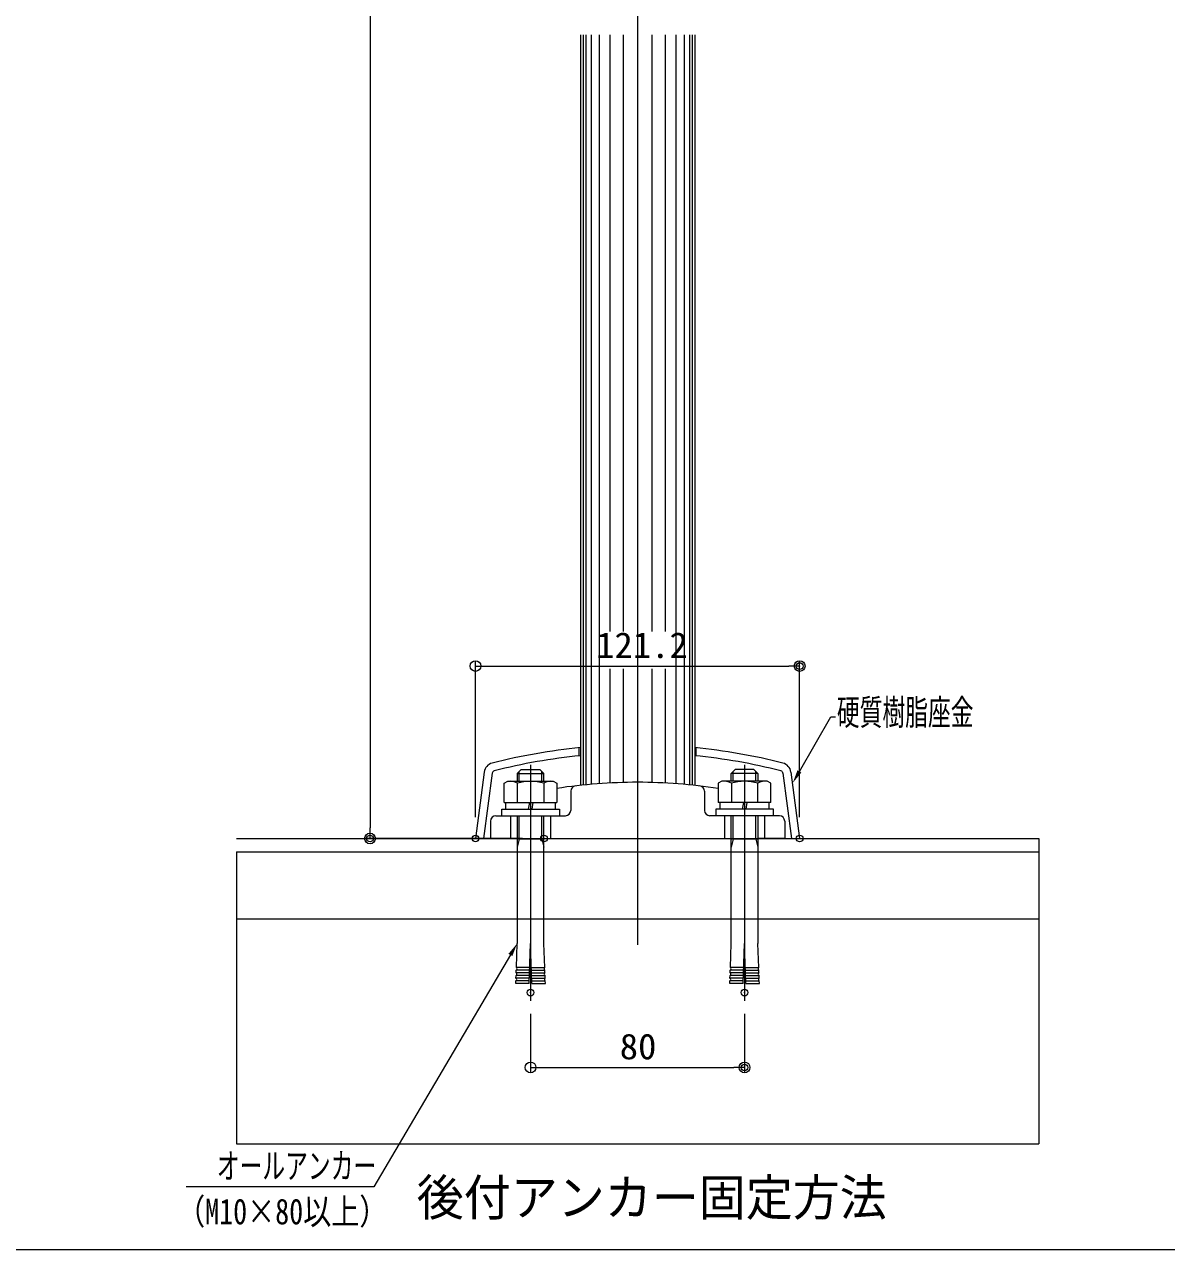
# Model space of a CAD drawing. Units: millimetres, scale not verified. Extents: x -1000 to 1000, y -693 to 692.
# Drawn here: x -56.9 to 370, y -692.7 to -234.8 of the extents above; entities that cross this region are included whole.
import ezdxf
from ezdxf.enums import TextEntityAlignment as Align

# ---------------------------------------------------------------- set-up
doc = ezdxf.new("R2010")
doc.units = ezdxf.units.MM
doc.header["$LTSCALE"] = 5
doc.header["$PDMODE"] = 32
doc.header["$PDSIZE"] = 2.5
doc.layers.add('0-0_moji', color=2, linetype='Continuous')
for name, color, linetype, lineweight in [('0-1_zumenwaku', 6, 'Continuous', 9), ('0-2_1', 3, 'Continuous', 9), ('0-3_center', 5, 'Continuous', 9), ('0-4_5', 1, 'Continuous', 9), ('0-5_0', 1, 'Continuous', 9), ('0-6_DEFPOINTS', 7, 'Continuous', 9), ('0-7_2', 4, 'Continuous', 9), ('0-8_02壁', 1, 'Continuous', 9), ('1-0_座金', 7, 'Continuous', 9), ('1-1_sunpou', 1, 'Continuous', 9), ('1-2_オールアンカー', 5, 'Continuous', 9), ('1-3_ＯＳ座', 6, 'Continuous', 9), ('1-4_六角ナット', 5, 'Continuous', 9), ('1-5_バネ座金', 5, 'Continuous', 9), ('1-6_平座金', 5, 'Continuous', 9), ('1-7_427パイプ', 7, 'Continuous', 9)]:
    doc.layers.add(name, color=color, linetype=linetype, lineweight=lineweight)
doc.styles.add('ＭＳ ゴシック', font='')
doc.styles.add('ＭＳ Ｐゴシック', font='')
doc.styles.get('ＭＳ ゴシック').set_extended_font_data('MS Gothic')
doc.styles.get('ＭＳ Ｐゴシック').set_extended_font_data('MS PGothic')

# ---------------------------------------------------------------- blocks, each defined once
blk = doc.blocks.new('_ORIGIN')
at = {"layer": '0-5_0'}
blk.add_line((0, 0), (-5, 0), dxfattribs=at)
blk.add_circle((0, 0), 2.5, dxfattribs=at)
blk = doc.blocks.new('MLeader20')
at = {"layer": '1-1_sunpou'}
blk.add_line((71.821, -669.252), (3.477, -669.252), dxfattribs=at)
blk.add_lwpolyline([(124.731, -582.603), (73.621, -669.252), (71.821, -669.252)], dxfattribs=at)
at = {"layer": '1-1_sunpou', "color": 11}
blk.add_solid([(124.014, -582.179), (125.449, -583.026), (127.272, -578.296)], dxfattribs=at)
at = {"layer": '1-1_sunpou', "color": 2, "style": 'ＭＳ ゴシック'}
for s, height, width, p in [('オールアンカー', 9.604, 0.65, (14.961, -669.102)), ('（M10×80以上）', 9.621, 0.8, (0.117, -686.169))]:
    blk.add_text(s, height=height, dxfattribs=dict(at, width=width)).set_placement(p, align=Align.BOTTOM_LEFT)
blk = doc.blocks.new('MLeader21')
at = {"layer": '1-1_sunpou'}
blk.add_lwpolyline([(232.782, -513.99), (244.531, -493.64), (246.331, -493.64)], dxfattribs=at)
at = {"layer": '1-1_sunpou', "color": 11}
blk.add_solid([(233.504, -514.407), (232.06, -513.573), (230.282, -518.32)], dxfattribs=at)
at = {"layer": '1-1_sunpou', "color": 2, "style": 'ＭＳ ゴシック', "width": 0.65}
blk.add_text('硬質樹脂座金', height=9.604, dxfattribs=at).set_placement((246.781, -499.57), align=Align.BOTTOM_LEFT)

msp = doc.modelspace()

# ---------------------------------------------------------------- linework, layer by layer
at = {"layer": '0-1_zumenwaku'}
msp.add_lwpolyline([(-1000.276, -692.684), (999.724, -692.684), (999.724, 692.316), (-1000.276, 692.316)], close=True, dxfattribs=at)
at = {"layer": '0-2_1'}
for p, q in [((150.941, -238.767), (150.941, -519.214)), ((193.641, -238.767), (193.641, -519.218))]:
    msp.add_line(p, q, dxfattribs=at)
at = {"layer": '0-3_center'}
for p, q in [((172.291, 138.114), (172.291, -578.837)), ((132.272, -511.482), (132.272, -599.702)), ((212.272, -511.482), (212.272, -599.702))]:
    msp.add_line(p, q, dxfattribs=at)
at = {"layer": '0-4_5'}
for p, q in [((22.291, -539.073), (322.291, -539.073)), ((22.291, -544.073), (322.291, -544.073)), ((22.291, -569.073), (322.291, -569.073))]:
    msp.add_line(p, q, dxfattribs=at)
at = {"layer": '0-5_0'}
for p, q in [((72.249, 115.927), (72.249, -535.073)), ((111.672, -531.073), (111.672, -472.628)), ((115.672, -474.628), (228.872, -474.628)), ((232.872, -531.073), (232.872, -472.628)), ((129.291, -539.073), (70.249, -539.073))]:
    msp.add_line(p, q, dxfattribs=at)
at = {"layer": '0-6_DEFPOINTS'}
msp.add_line((322.291, -539.073), (322.291, -653.253), dxfattribs=at)
msp.add_lwpolyline([(22.291, -544.073), (22.291, -653.253), (322.291, -653.253)], dxfattribs=at)
for p in [(232.872, -474.628), (72.249, -539.073), (111.672, -539.073), (137.291, -539.073), (232.872, -539.073), (132.272, -596.666), (212.272, -596.666), (212.272, -624.632)]:
    msp.add_point(p, dxfattribs=at)
at = {"layer": '0-7_2'}
for p, q in [((151.941, -238.767), (151.941, -519.109)), ((152.941, -238.767), (152.941, -519.01)), ((154.941, -238.767), (154.941, -518.825)), ((157.941, -238.767), (157.941, -518.587)), ((161.941, -238.767), (161.941, -461.755)), ((166.941, -238.767), (166.941, -461.755)), ((177.641, -238.767), (177.641, -461.755)), ((182.641, -238.767), (182.641, -461.755)), ((186.641, -238.767), (186.641, -518.59)), ((189.641, -238.767), (189.641, -518.829)), ((191.641, -238.767), (191.641, -519.013)), ((192.641, -238.767), (192.641, -519.113)), ((161.941, -475.605), (161.941, -518.34)), ((166.941, -475.605), (166.941, -518.144)), ((177.641, -475.605), (177.641, -518.145)), ((182.641, -475.605), (182.641, -518.342))]:
    msp.add_line(p, q, dxfattribs=at)
at = {"layer": '0-8_02壁'}
for p, q in [((132.272, -604.666), (132.272, -626.632)), ((212.272, -604.666), (212.272, -626.632)), ((136.272, -624.632), (208.272, -624.632))]:
    msp.add_line(p, q, dxfattribs=at)
at = {"layer": '1-0_座金'}
for p, q in [((114.94, -514.247), (111.672, -539.073)), ((117.914, -514.639), (114.698, -539.073)), ((226.629, -514.639), (229.846, -539.073)), ((229.603, -514.247), (232.872, -539.073))]:
    msp.add_line(p, q, dxfattribs=at)
for centre, radius, start, end in [((172.272, -724.073), 220, 95.56906, 104.30384), ((172.272, -724.073), 217, 95.6463, 104.30384), ((172.272, -724.073), 220, 75.69616, 84.43094), ((172.272, -724.073), 217, 75.69616, 84.3537), ((118.906, -514.769), 4, 104.30384, 172.5), ((225.638, -514.769), 4, 7.5, 75.69616), ((118.906, -514.769), 1, 104.30384, 172.5), ((225.638, -514.769), 1, 7.5, 75.69616)]:
    msp.add_arc(centre, radius, start, end, dxfattribs=at)
at = {"layer": '1-2_オールアンカー'}
for p, q in [((127.272, -514.796), (128.772, -513.296)), ((127.272, -514.796), (127.272, -517.673)), ((127.272, -514.796), (137.272, -514.796)), ((128.022, -517.673), (128.022, -514.046)), ((128.772, -513.296), (135.772, -513.296)), ((135.772, -513.296), (137.272, -514.796)), ((136.522, -517.673), (136.522, -514.046)), ((137.272, -517.673), (137.272, -514.796)), ((208.772, -513.296), (207.272, -514.796)), ((217.272, -514.796), (207.272, -514.796)), ((207.272, -517.673), (207.272, -514.796)), ((208.022, -517.673), (208.022, -514.046)), ((215.772, -513.296), (208.772, -513.296)), ((217.272, -514.796), (215.772, -513.296)), ((216.522, -517.673), (216.522, -514.046)), ((217.272, -514.796), (217.272, -517.673)), ((127.272, -530.573), (127.272, -578.296)), ((128.022, -539.296), (128.022, -530.573)), ((136.522, -539.296), (136.522, -530.573)), ((137.272, -578.296), (137.272, -530.573)), ((207.272, -578.296), (207.272, -530.573)), ((208.022, -539.296), (208.022, -530.573)), ((216.522, -539.296), (216.522, -530.573)), ((217.272, -530.573), (217.272, -578.296)), ((137.272, -539.296), (127.272, -539.296)), ((128.022, -539.296), (127.272, -542.296)), ((136.522, -539.296), (137.272, -542.296)), ((217.272, -539.296), (207.272, -539.296)), ((208.022, -539.296), (207.272, -542.296)), ((216.522, -539.296), (217.272, -542.296)), ((126.957, -587.296), (127.272, -578.296)), ((131.748, -593.296), (132.272, -578.296)), ((132.796, -593.296), (132.272, -578.296)), ((137.586, -587.296), (137.272, -578.296)), ((206.957, -587.296), (207.272, -578.296)), ((211.748, -593.296), (212.272, -578.296)), ((212.796, -593.296), (212.272, -578.296)), ((217.586, -587.296), (217.272, -578.296)), ((126.818, -591.296), (126.853, -590.296)), ((131.853, -590.296), (126.853, -590.296)), ((126.888, -589.296), (126.923, -588.296)), ((131.888, -589.296), (126.888, -589.296)), ((131.923, -588.296), (126.923, -588.296)), ((131.957, -587.296), (126.957, -587.296)), ((132.586, -587.296), (137.586, -587.296)), ((132.621, -588.296), (137.621, -588.296)), ((132.656, -589.296), (137.656, -589.296)), ((132.691, -590.296), (137.691, -590.296)), ((137.656, -589.296), (137.621, -588.296)), ((137.726, -591.296), (137.691, -590.296)), ((206.818, -591.296), (206.853, -590.296)), ((211.853, -590.296), (206.853, -590.296)), ((206.888, -589.296), (206.923, -588.296)), ((211.888, -589.296), (206.888, -589.296)), ((211.923, -588.296), (206.923, -588.296)), ((211.957, -587.296), (206.957, -587.296)), ((212.586, -587.296), (217.586, -587.296)), ((212.621, -588.296), (217.621, -588.296)), ((212.656, -589.296), (217.656, -589.296)), ((212.691, -590.296), (217.691, -590.296)), ((217.656, -589.296), (217.621, -588.296)), ((217.726, -591.296), (217.691, -590.296)), ((126.748, -593.296), (126.783, -592.296)), ((131.748, -593.296), (126.748, -593.296)), ((131.783, -592.296), (126.783, -592.296)), ((131.818, -591.296), (126.818, -591.296)), ((132.726, -591.296), (137.726, -591.296)), ((132.761, -592.296), (137.761, -592.296)), ((132.796, -593.296), (137.796, -593.296)), ((137.796, -593.296), (137.761, -592.296)), ((206.748, -593.296), (206.783, -592.296)), ((211.748, -593.296), (206.748, -593.296)), ((211.783, -592.296), (206.783, -592.296)), ((211.818, -591.296), (206.818, -591.296)), ((212.726, -591.296), (217.726, -591.296)), ((212.761, -592.296), (217.761, -592.296)), ((212.796, -593.296), (217.796, -593.296)), ((217.796, -593.296), (217.761, -592.296))]:
    msp.add_line(p, q, dxfattribs=at)
for centre, start, end in [((126.603, -589.787), 296.1178, 59.8822), ((126.673, -587.787), 296.1178, 59.8822), ((137.871, -587.787), 120.1178, 243.8822), ((137.941, -589.787), 120.1178, 243.8822), ((206.603, -589.787), 296.1178, 59.8822), ((206.673, -587.787), 296.1178, 59.8822), ((217.871, -587.787), 120.1178, 243.8822), ((217.941, -589.787), 120.1178, 243.8822), ((126.533, -591.787), 296.1178, 59.8822), ((138.01, -591.787), 120.1178, 243.8822), ((206.533, -591.787), 296.1178, 59.8822), ((218.01, -591.787), 120.1178, 243.8822)]:
    msp.add_arc(centre, 0.567, start, end, dxfattribs=at)
at = {"layer": '1-3_ＯＳ座'}
for p, q in [((147.272, -521.414), (147.272, -528.573)), ((197.272, -521.414), (197.272, -528.573)), ((119.272, -530.573), (127.272, -530.573)), ((124.772, -530.573), (124.772, -539.073)), ((137.272, -530.573), (145.272, -530.573)), ((139.772, -530.573), (139.772, -539.073)), ((225.272, -530.573), (199.272, -530.573)), ((204.772, -530.573), (204.772, -539.073)), ((219.772, -530.573), (219.772, -539.073)), ((117.272, -532.573), (117.272, -539.073)), ((227.272, -532.573), (227.272, -539.073)), ((127.272, -539.073), (117.272, -539.073)), ((137.272, -539.073), (207.272, -539.073)), ((227.272, -539.073), (217.272, -539.073))]:
    msp.add_line(p, q, dxfattribs=at)
for centre, radius, start, end in [((172.272, -718.073), 200, 89.99445, 98.68055), ((149.272, -521.414), 2, 96.67063, 180), ((172.272, -718.073), 200, 81.31945, 89.99445), ((195.272, -521.414), 2, 0, 83.32937), ((119.272, -532.573), 2, 90, 180), ((145.272, -528.573), 2, 270, 0), ((199.272, -528.573), 2, 180, 270), ((225.272, -532.573), 2, 0, 90)]:
    msp.add_arc(centre, radius, start, end, dxfattribs=at)
at = {"layer": '1-4_六角ナット'}
for p, q in [((122.457, -518.432), (123.772, -517.673)), ((122.457, -525.673), (122.457, -518.432)), ((123.772, -517.673), (140.772, -517.673)), ((127.364, -525.673), (127.364, -518.432)), ((137.179, -518.432), (137.179, -525.673)), ((140.772, -517.673), (142.087, -518.432)), ((142.087, -518.432), (142.087, -525.673)), ((203.772, -517.673), (202.457, -518.432)), ((202.457, -518.432), (202.457, -525.673)), ((220.772, -517.673), (203.772, -517.673)), ((207.364, -518.432), (207.364, -525.673)), ((217.179, -525.673), (217.179, -518.432)), ((222.087, -518.432), (220.772, -517.673)), ((222.087, -525.673), (222.087, -518.432)), ((122.457, -525.673), (142.087, -525.673)), ((123.072, -525.673), (141.472, -525.673)), ((222.087, -525.673), (202.457, -525.673)), ((221.472, -525.673), (203.072, -525.673)), ((121.472, -530.573), (121.472, -528.173)), ((121.472, -528.173), (143.072, -528.173)), ((121.472, -530.573), (143.072, -530.573)), ((143.072, -528.173), (143.072, -530.573))]:
    msp.add_line(p, q, dxfattribs=at)
for centre, radius, start, end in [((124.911, -522.018), 4.345, 55.61575, 90), ((132.272, -533.914), 16.241, 72.41205, 107.58795), ((139.633, -522.018), 4.345, 90, 124.38425), ((204.911, -522.018), 4.345, 55.61575, 90), ((212.272, -533.914), 16.241, 72.41205, 107.58795), ((219.633, -522.018), 4.345, 90, 124.38425)]:
    msp.add_arc(centre, radius, start, end, dxfattribs=at)
at = {"layer": '1-5_バネ座金'}
for p, q in [((123.072, -528.173), (123.072, -525.673)), ((131.858, -525.673), (131.417, -528.173)), ((133.127, -525.673), (132.686, -528.173)), ((141.472, -525.673), (141.472, -528.173)), ((203.072, -525.673), (203.072, -528.173)), ((211.858, -525.673), (211.417, -528.173)), ((213.127, -525.673), (212.686, -528.173)), ((221.472, -528.173), (221.472, -525.673))]:
    msp.add_line(p, q, dxfattribs=at)
at = {"layer": '1-6_平座金'}
for p, q in [((201.472, -528.173), (201.472, -530.573)), ((223.072, -528.173), (201.472, -528.173)), ((223.072, -530.573), (223.072, -528.173))]:
    msp.add_line(p, q, dxfattribs=at)
at = {"layer": '1-7_427パイプ'}
for p, q in [((150.441, -508.174), (150.441, -505.159)), ((194.141, -508.174), (194.141, -505.159))]:
    msp.add_line(p, q, dxfattribs=at)

# ---------------------------------------------------------------- block references
at = {"layer": '0-5_0', "xscale": 0.8, "yscale": 0.8}
for p, rotation in [((111.672, -474.628), 180), ((72.249, -539.073), 270)]:
    msp.add_blockref('_ORIGIN', p, dxfattribs=dict(at, rotation=rotation))
msp.add_blockref('_ORIGIN', (232.872, -474.628), dxfattribs=at)
at = {"layer": '0-8_02壁', "xscale": 0.8, "yscale": 0.8, "rotation": 180}
msp.add_blockref('_ORIGIN', (132.272, -624.632), dxfattribs=at)
at = {"layer": '0-8_02壁', "xscale": 0.8, "yscale": 0.8}
msp.add_blockref('_ORIGIN', (212.272, -624.632), dxfattribs=at)
at = {"layer": '1-1_sunpou'}
for name in ['MLeader21', 'MLeader20']:
    msp.add_blockref(name, (0, 0), dxfattribs=at)

# ---------------------------------------------------------------- texts
at = {"layer": '0-0_moji', "style": 'ＭＳ Ｐゴシック', "width": 0.95}
msp.add_text('後付アンカー固定方法', height=13.56, dxfattribs=at).set_placement((89.712, -684.08), align=Align.BOTTOM_LEFT)
at = {"layer": '0-5_0', "color": 2, "style": 'ＭＳ ゴシック', "width": 1.05}
msp.add_text('121.2', height=9.604, dxfattribs=at).set_placement((156.772, -474.479), align=Align.BOTTOM_LEFT)
at = {"layer": '0-8_02壁', "color": 2, "style": 'ＭＳ ゴシック', "width": 1.05}
msp.add_text('80', height=9.604, dxfattribs=at).set_placement((165.605, -624.483), align=Align.BOTTOM_LEFT)

doc.saveas('drawing.dxf')
